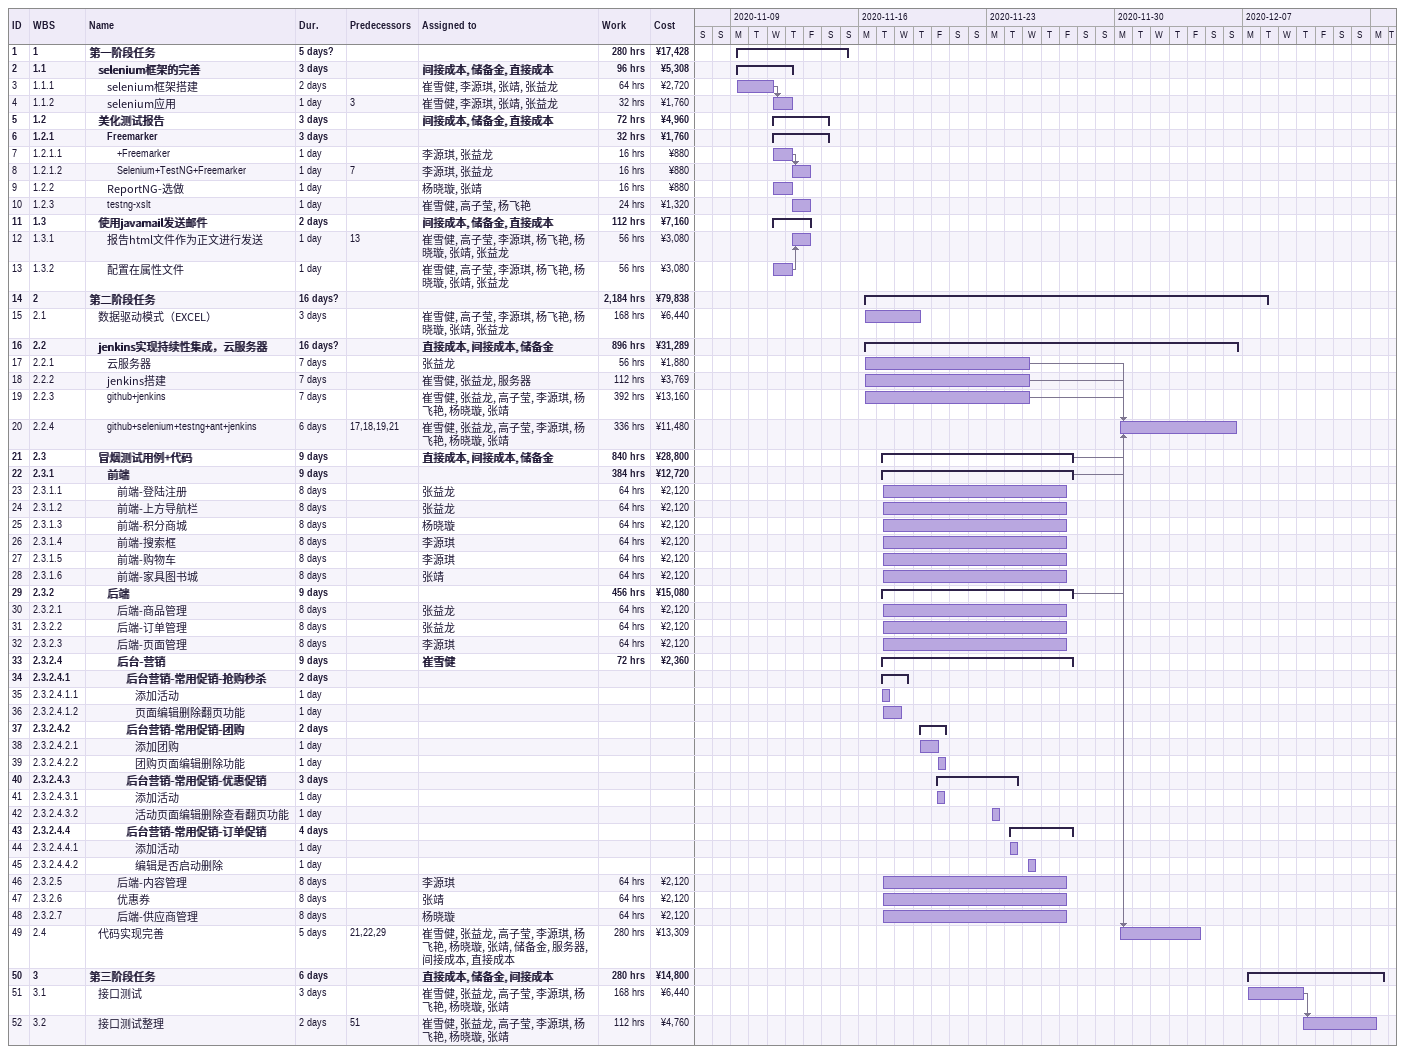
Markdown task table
| ID | WBS | Task | Duration | Start | Finish | Predecessors | Resources | Work (h) | Cost (¥) |
|---|---|---|---|---|---|---|---|---|---|
| 1 | 1 | **第一阶段任务** | 5d? | 2020-11-09 | 2020-11-15 |  |  | 280 | 17428 |
| 2 | 1.1 | **selenium框架的完善** | 3d | 2020-11-09 | 2020-11-12 |  | 间接成本, 储备金, 直接成本 | 96 | 5308 |
| 3 | 1.1.1 | selenium框架搭建 | 2d | 2020-11-09 | 2020-11-11 |  | 崔雪健, 李源琪, 张靖, 张益龙 | 64 | 2720 |
| 4 | 1.1.2 | selenium应用 | 1d | 2020-11-11 | 2020-11-12 | 3 | 崔雪健, 李源琪, 张靖, 张益龙 | 32 | 1760 |
| 5 | 1.2 | **美化测试报告** | 3d | 2020-11-11 | 2020-11-14 |  | 间接成本, 储备金, 直接成本 | 72 | 4960 |
| 6 | 1.2.1 | **Freemarker** | 3d | 2020-11-11 | 2020-11-14 |  |  | 32 | 1760 |
| 7 | 1.2.1.1 | +Freemarker | 1d | 2020-11-11 | 2020-11-12 |  | 李源琪, 张益龙 | 16 | 880 |
| 8 | 1.2.1.2 | Selenium+TestNG+Freemarker | 1d | 2020-11-12 | 2020-11-13 | 7 | 李源琪, 张益龙 | 16 | 880 |
| 9 | 1.2.2 | ReportNG-选做 | 1d | 2020-11-11 | 2020-11-12 |  | 杨晓璇, 张靖 | 16 | 880 |
| 10 | 1.2.3 | testng-xslt | 1d | 2020-11-12 | 2020-11-13 |  | 崔雪健, 高子莹, 杨飞艳 | 24 | 1320 |
| 11 | 1.3 | **使用javamail发送邮件** | 2d | 2020-11-11 | 2020-11-13 |  | 间接成本, 储备金, 直接成本 | 112 | 7160 |
| 12 | 1.3.1 | 报告html文件作为正文进行发送 | 1d | 2020-11-12 | 2020-11-13 | 13 | 崔雪健, 高子莹, 李源琪, 杨飞艳, 杨晓璇, 张靖, 张益龙 | 56 | 3080 |
| 13 | 1.3.2 | 配置在属性文件 | 1d | 2020-11-11 | 2020-11-12 |  | 崔雪健, 高子莹, 李源琪, 杨飞艳, 杨晓璇, 张靖, 张益龙 | 56 | 3080 |
| 14 | 2 | **第二阶段任务** | 16d? | 2020-11-16 | 2020-12-08 |  |  | 2184 | 79838 |
| 15 | 2.1 | 数据驱动模式（EXCEL） | 3d | 2020-11-16 | 2020-11-19 |  | 崔雪健, 高子莹, 李源琪, 杨飞艳, 杨晓璇, 张靖, 张益龙 | 168 | 6440 |
| 16 | 2.2 | **jenkins实现持续性集成，云服务器** | 16d? | 2020-11-16 | 2020-12-06 |  | 直接成本, 间接成本, 储备金 | 896 | 31289 |
| 17 | 2.2.1 | 云服务器 | 7d | 2020-11-16 | 2020-11-25 |  | 张益龙 | 56 | 1880 |
| 18 | 2.2.2 | jenkins搭建 | 7d | 2020-11-16 | 2020-11-25 |  | 崔雪健, 张益龙, 服务器 | 112 | 3769 |
| 19 | 2.2.3 | github+jenkins | 7d | 2020-11-16 | 2020-11-25 |  | 崔雪健, 张益龙, 高子莹, 李源琪, 杨飞艳, 杨晓璇, 张靖 | 392 | 13160 |
| 20 | 2.2.4 | github+selenium+testng+ant+jenkins | 6d | 2020-11-30 | 2020-12-06 | 17, 18, 19, 21 | 崔雪健, 张益龙, 高子莹, 李源琪, 杨飞艳, 杨晓璇, 张靖 | 336 | 11480 |
| 21 | 2.3 | **冒烟测试用例+代码** | 9d | 2020-11-17 | 2020-11-27 |  | 直接成本, 间接成本, 储备金 | 840 | 28800 |
| 22 | 2.3.1 | **前端** | 9d | 2020-11-17 | 2020-11-27 |  |  | 384 | 12720 |
| 23 | 2.3.1.1 | 前端-登陆注册 | 8d | 2020-11-17 | 2020-11-27 |  | 张益龙 | 64 | 2120 |
| 24 | 2.3.1.2 | 前端-上方导航栏 | 8d | 2020-11-17 | 2020-11-27 |  | 张益龙 | 64 | 2120 |
| 25 | 2.3.1.3 | 前端-积分商城 | 8d | 2020-11-17 | 2020-11-27 |  | 杨晓璇 | 64 | 2120 |
| 26 | 2.3.1.4 | 前端-搜索框 | 8d | 2020-11-17 | 2020-11-27 |  | 李源琪 | 64 | 2120 |
| 27 | 2.3.1.5 | 前端-购物车 | 8d | 2020-11-17 | 2020-11-27 |  | 李源琪 | 64 | 2120 |
| 28 | 2.3.1.6 | 前端-家具图书城 | 8d | 2020-11-17 | 2020-11-27 |  | 张靖 | 64 | 2120 |
| 29 | 2.3.2 | **后端** | 9d | 2020-11-17 | 2020-11-27 |  |  | 456 | 15080 |
| 30 | 2.3.2.1 | 后端-商品管理 | 8d | 2020-11-17 | 2020-11-27 |  | 张益龙 | 64 | 2120 |
| 31 | 2.3.2.2 | 后端-订单管理 | 8d | 2020-11-17 | 2020-11-27 |  | 张益龙 | 64 | 2120 |
| 32 | 2.3.2.3 | 后端-页面管理 | 8d | 2020-11-17 | 2020-11-27 |  | 李源琪 | 64 | 2120 |
| 33 | 2.3.2.4 | **后台-营销** | 9d | 2020-11-17 | 2020-11-27 |  | 崔雪健 | 72 | 2360 |
| 34 | 2.3.2.4.1 | **后台营销-常用促销-抢购秒杀** | 2d | 2020-11-17 | 2020-11-18 |  |  |  |  |
| 35 | 2.3.2.4.1.1 | 添加活动 | 1d | 2020-11-17 | 2020-11-17 |  |  |  |  |
| 36 | 2.3.2.4.1.2 | 页面编辑删除翻页功能 | 1d | 2020-11-17 | 2020-11-18 |  |  |  |  |
| 37 | 2.3.2.4.2 | **后台营销-常用促销-团购** | 2d | 2020-11-19 | 2020-11-20 |  |  |  |  |
| 38 | 2.3.2.4.2.1 | 添加团购 | 1d | 2020-11-19 | 2020-11-20 |  |  |  |  |
| 39 | 2.3.2.4.2.2 | 团购页面编辑删除功能 | 1d | 2020-11-20 | 2020-11-20 |  |  |  |  |
| 40 | 2.3.2.4.3 | **后台营销-常用促销-优惠促销** | 3d | 2020-11-20 | 2020-11-24 |  |  |  |  |
| 41 | 2.3.2.4.3.1 | 添加活动 | 1d | 2020-11-20 | 2020-11-20 |  |  |  |  |
| 42 | 2.3.2.4.3.2 | 活动页面编辑删除查看翻页功能 | 1d | 2020-11-23 | 2020-11-23 |  |  |  |  |
| 43 | 2.3.2.4.4 | **后台营销-常用促销-订单促销** | 4d | 2020-11-24 | 2020-11-27 |  |  |  |  |
| 44 | 2.3.2.4.4.1 | 添加活动 | 1d | 2020-11-24 | 2020-11-24 |  |  |  |  |
| 45 | 2.3.2.4.4.2 | 编辑是否启动删除 | 1d | 2020-11-25 | 2020-11-25 |  |  |  |  |
| 46 | 2.3.2.5 | 后端-内容管理 | 8d | 2020-11-17 | 2020-11-27 |  | 李源琪 | 64 | 2120 |
| 47 | 2.3.2.6 | 优惠券 | 8d | 2020-11-17 | 2020-11-27 |  | 张靖 | 64 | 2120 |
| 48 | 2.3.2.7 | 后端-供应商管理 | 8d | 2020-11-17 | 2020-11-27 |  | 杨晓璇 | 64 | 2120 |
| 49 | 2.4 | 代码实现完善 | 5d | 2020-11-30 | 2020-12-04 | 21, 22, 29 | 崔雪健, 张益龙, 高子莹, 李源琪, 杨飞艳, 杨晓璇, 张靖, 储备金, 服务器, 间接成本, 直接成本 | 280 | 13309 |
| 50 | 3 | **第三阶段任务** | 6d | 2020-12-07 | 2020-12-14 |  | 直接成本, 储备金, 间接成本 | 280 | 14800 |
| 51 | 3.1 | 接口测试 | 3d | 2020-12-07 | 2020-12-10 |  | 崔雪健, 张益龙, 高子莹, 李源琪, 杨飞艳, 杨晓璇, 张靖 | 168 | 6440 |
| 52 | 3.2 | 接口测试整理 | 2d | 2020-12-10 | 2020-12-14 | 51 | 崔雪健, 张益龙, 高子莹, 李源琪, 杨飞艳, 杨晓璇, 张靖 | 112 | 4760 |
